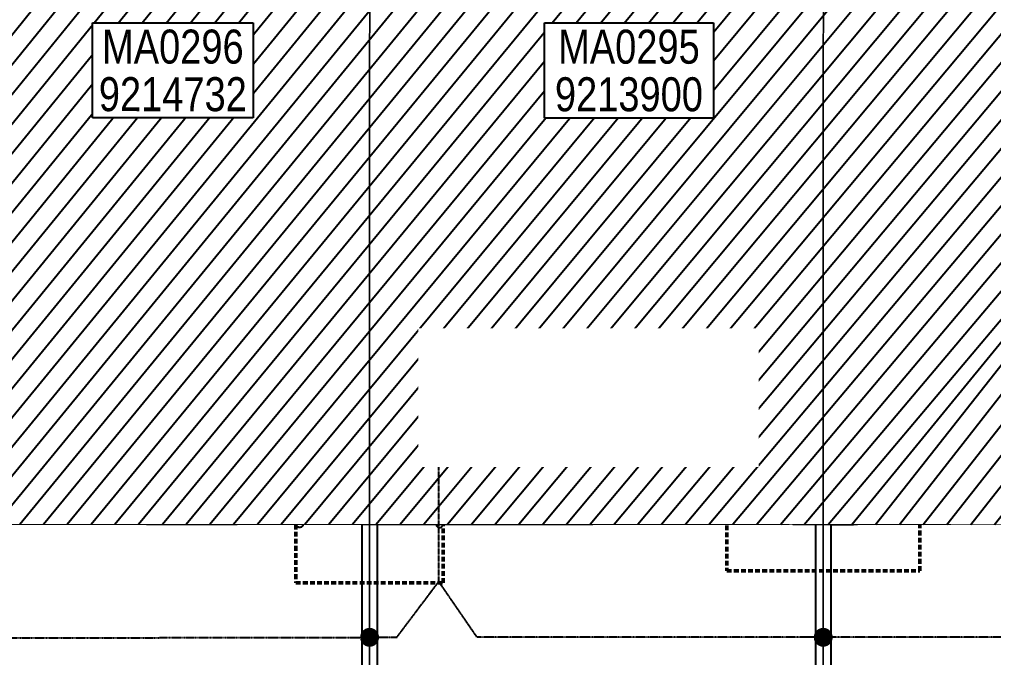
# Model space of a CAD drawing. Header units: centimetres. Extents: x -6122352 to 7132207, y -1694241 to 1947892.
# Drawn here: x 100188 to 113070, y -128730 to -120287 of the extents above; entities that cross this region are included whole.
import ezdxf
from ezdxf.xclip import XClip

# ---------------------------------------------------------------- set-up
doc = ezdxf.new("R2010")
doc.units = ezdxf.units.CM
doc.header["$MEASUREMENT"] = 0
doc.header["$XCLIPFRAME"] = 2
for name, pattern in [('DASHED2', [0.375, 0.25, -0.125]), ('XR-AR-MID-SETTING OUT FOR MASTER$0$23585-XR-AR-MID-GROUND FLOOR$0$23261-XR-AR-SI-GF$0$HIDDEN', [0.375, 0.25, -0.125]), ('XR-AR-MID-SETTING OUT FOR MASTER$0$23585-XR-AR-MID-GROUND FLOOR$0$945-4P-1-101-GROUND FLOOR PLAN$0$XR-MIDDLE-GROUND FLOOR PLAN$0$HIDDEN', [9.524999999999999, 6.35, -3.175]), ('XR-AR-MID-SETTING OUT FOR MASTER$0$23585-XR-AR-MID-GROUND FLOOR$0$945-4P-1-101-GROUND FLOOR PLAN$0$XR-MIDDLE-GROUND FLOOR PLAN$0$HIDDEN2', [0.1875, 0.125, -0.0625])]:
    doc.linetypes.add(name, pattern=pattern)
for name, color, linetype in [('00-MI-DIM', 7, 'Continuous'), ('@MI-REF LAYER', 7, 'Continuous'), ('B_TH_6', 7, 'Continuous'), ('XR-AR-MID-SETTING OUT FOR MASTER$0$23585-XR-AR-MID-GROUND FLOOR$0$A-Flor-Strs', 1, 'Continuous'), ('XR-AR-MID-SETTING OUT FOR MASTER$0$23585-XR-AR-MID-GROUND FLOOR$0$GS-HATCH-FLOOR TILE', 251, 'Continuous')]:
    doc.layers.add(name, color=color, linetype=linetype)
doc.layers.add('08-Compound Wall-4', color=7, linetype='Continuous', lineweight=25, true_color=0xff4405)
for name, color, linetype, lineweight in [('23585-XR-AR-DAMAC PLOT LIMITS$0$1-Mid units', 41, 'Continuous', 5), ('@ Foundations', 4, 'DASHED2', 50), ('A-ANNO-TEXT', 3, 'Continuous', 25), ('XR-AR-MID-SETTING OUT FOR MASTER$0$23585-XR-AR-MID-GROUND FLOOR$0$$A-GLAZ-WNDO', 232, 'Continuous', 9), ('XR-AR-MID-SETTING OUT FOR MASTER$0$23585-XR-AR-MID-GROUND FLOOR$0$$A-WALL', 1, 'Continuous', 5), ('XR-AR-MID-SETTING OUT FOR MASTER$0$23585-XR-AR-MID-GROUND FLOOR$0$A-DOOR', 31, 'Continuous', 5), ('XR-AR-MID-SETTING OUT FOR MASTER$0$23585-XR-AR-MID-GROUND FLOOR$0$A-DOOR-FULL', 1, 'Continuous', 9), ('XR-AR-MID-SETTING OUT FOR MASTER$0$23585-XR-AR-MID-GROUND FLOOR$0$A-EQUP-KITN-PLAN', 202, 'Continuous', 9), ('XR-AR-MID-SETTING OUT FOR MASTER$0$23585-XR-AR-MID-GROUND FLOOR$0$A-FLOR-OVHD', 9, 'XR-AR-MID-SETTING OUT FOR MASTER$0$23585-XR-AR-MID-GROUND FLOOR$0$23261-XR-AR-SI-GF$0$HIDDEN', 15), ('XR-AR-MID-SETTING OUT FOR MASTER$0$23585-XR-AR-MID-GROUND FLOOR$0$A-FLOR-PATT', 8, 'Continuous', 5), ('XR-AR-MID-SETTING OUT FOR MASTER$0$23585-XR-AR-MID-GROUND FLOOR$0$A-GLAZ-SILL', 8, 'Continuous', 5), ('XR-AR-MID-SETTING OUT FOR MASTER$0$23585-XR-AR-MID-GROUND FLOOR$0$A-GLAZ-WNDO', 232, 'Continuous', 9), ('XR-AR-MID-SETTING OUT FOR MASTER$0$23585-XR-AR-MID-GROUND FLOOR$0$A-WALL', 7, 'Continuous', 30), ('XR-AR-MID-SETTING OUT FOR MASTER$0$23585-XR-AR-MID-GROUND FLOOR$0$A-WALL-FNSH', 9, 'Continuous', 5), ('XR-AR-MID-SETTING OUT FOR MASTER$0$23585-XR-AR-MID-GROUND FLOOR$0$S-COLS', 51, 'Continuous', 40)]:
    doc.layers.add(name, color=color, linetype=linetype, lineweight=lineweight)
doc.styles.add('Xref group 33-41$0$Overall SOP Plan$0$LAC-609-NG10-1-XREF-GRID-125SC$0$GRID-DIM-NO', font='arial.ttf', dxfattribs={"width": 0.8})

# ---------------------------------------------------------------- blocks, each defined once
blk = doc.blocks.new('23585-XR-AR-DAMAC PLOT LIMITS')
at = {"layer": '23585-XR-AR-DAMAC PLOT LIMITS$0$1-Mid units', "color": 251, "true_color": 0x636466}
for points in [[(496546.5409000004, 2768905.3091), (496550.5943, 2768909.732899999), (496568.2895, 2768893.519099999), (496564.2358999997, 2768889.0955)], [(496542.4874999998, 2768900.885299999), (496546.5409000004, 2768905.3091), (496564.2358999997, 2768889.0955), (496560.1825000001, 2768884.671700001)], [(496538.4338999996, 2768896.4615), (496542.4874999998, 2768900.885299999), (496560.1825000001, 2768884.671700001), (496556.1290999996, 2768880.2479)]]:
    blk.add_lwpolyline(points, close=True, dxfattribs=at)
blk = doc.blocks.new('A$Cf093b529')
at = {"layer": 'A-ANNO-TEXT'}
blk.add_blockref('23585-XR-AR-DAMAC PLOT LIMITS', (-495391.9901121984, -2768603.441896566), dxfattribs=at)
blk = doc.blocks.new('XR-AR-MID-SETTING OUT FOR MASTER$0$23585-XR-AR-MID-GROUND FLOOR$0$945-4P-1-101-GROUND FLOOR PLAN$0$XR-MIDDLE-CAR PARK HATCH')
at = {"layer": 'XR-AR-MID-SETTING OUT FOR MASTER$0$23585-XR-AR-MID-GROUND FLOOR$0$A-FLOR-PATT'}
blk.add_lwpolyline([(9250.002853021142, 100.0129149327577), (9249.99679574091, 5500.000000009181), (15050.00005108526, 5502.664669244065), (15050.00005108526, 100.450321876061)], close=True, dxfattribs=at)
blk = doc.blocks.new('*U1930')
for points in [[(91, -5.684341886080801e-14), (41, -5.684341886080801e-14), (41, 1021), (91, 1021)], [(0, 0), (38, -5.684341886080801e-14), (38, -50), (50, -50), (50, -122.2246979483663), (0, -122.2246979483663)], [(1100, 2.842170943040401e-14), (1062, -2.842170943040401e-14), (1062, -49.99999999999997), (1050, -49.99999999999997), (1050, -122.2246979483662), (1100, -122.2246979483662)]]:
    blk.add_lwpolyline(points, close=True)
at = {"color": 8, "linetype": 'XR-AR-MID-SETTING OUT FOR MASTER$0$23585-XR-AR-MID-GROUND FLOOR$0$945-4P-1-101-GROUND FLOOR PLAN$0$XR-MIDDLE-GROUND FLOOR PLAN$0$HIDDEN2'}
blk.add_arc((41, -5.684341886080801e-14), 1021, 1.594950045944486e-15, 90, dxfattribs=at)
at = {"layer": 'XR-AR-MID-SETTING OUT FOR MASTER$0$23585-XR-AR-MID-GROUND FLOOR$0$A-GLAZ-SILL', "linetype": 'XR-AR-MID-SETTING OUT FOR MASTER$0$23585-XR-AR-MID-GROUND FLOOR$0$945-4P-1-101-GROUND FLOOR PLAN$0$XR-MIDDLE-GROUND FLOOR PLAN$0$HIDDEN2', "ltscale": 3}
blk.add_lwpolyline([(0, 0), (1100, 0), (1100, -122.2246979483662), (0, -122.2246979483662)], close=True, dxfattribs=at)
blk = doc.blocks.new('*U27')
for points in [[(91, -5.684341886080801e-14), (41, -5.684341886080801e-14), (41, 1021), (91, 1021)], [(0, 0), (38, -5.684341886080801e-14), (38, -50), (50, -50), (50, -249.9999019090924), (0, -249.9999019090924)], [(1100, 2.842170943040401e-14), (1062, -2.842170943040401e-14), (1062, -49.99999999999997), (1050, -49.99999999999997), (1050, -249.9999019090924), (1100, -249.9999019090924)]]:
    blk.add_lwpolyline(points, close=True)
at = {"color": 8, "linetype": 'XR-AR-MID-SETTING OUT FOR MASTER$0$23585-XR-AR-MID-GROUND FLOOR$0$945-4P-1-101-GROUND FLOOR PLAN$0$XR-MIDDLE-GROUND FLOOR PLAN$0$HIDDEN2'}
blk.add_arc((41, -5.684341886080801e-14), 1021, 1.594950045944486e-15, 90, dxfattribs=at)
at = {"layer": 'XR-AR-MID-SETTING OUT FOR MASTER$0$23585-XR-AR-MID-GROUND FLOOR$0$A-GLAZ-SILL', "linetype": 'XR-AR-MID-SETTING OUT FOR MASTER$0$23585-XR-AR-MID-GROUND FLOOR$0$945-4P-1-101-GROUND FLOOR PLAN$0$XR-MIDDLE-GROUND FLOOR PLAN$0$HIDDEN2', "ltscale": 3}
blk.add_lwpolyline([(0, 0), (1100, 0), (1100, -249.9999019090924), (0, -249.9999019090924)], close=True, dxfattribs=at)
blk = doc.blocks.new('XR-AR-MID-SETTING OUT FOR MASTER$0$23585-XR-AR-MID-GROUND FLOOR$0$945-4P-1-101-GROUND FLOOR PLAN$0$XR-MIDDLE-GROUND FLOOR PLAN$0$A$C69996ABC')
at = {"layer": 'XR-AR-MID-SETTING OUT FOR MASTER$0$23585-XR-AR-MID-GROUND FLOOR$0$A-FLOR-OVHD', "linetype": 'XR-AR-MID-SETTING OUT FOR MASTER$0$23585-XR-AR-MID-GROUND FLOOR$0$945-4P-1-101-GROUND FLOOR PLAN$0$XR-MIDDLE-GROUND FLOOR PLAN$0$HIDDEN2', "ltscale": 5}
for p, q in [((-1.567610912189821e-07, 0.8999993633871721), (0.09999984323878941, 0.8999992964713464)), ((-1.567610912189821e-07, 0.8999993633871721), (-1.567612066821766e-07, -6.366128229018386e-07)), ((-1.567612066821766e-07, -6.366128229018386e-07), (0.09999984323878763, -7.035294533608294e-07))]:
    blk.add_line(p, q, dxfattribs=at)
blk.add_lwpolyline([(0.09999984323878763, 0.8499993633871732), (0.2499998432387915, 0.4499993633871799), (0.1000013713221097, 0.04999936338717248)], dxfattribs=at)
at = {"layer": 'XR-AR-MID-SETTING OUT FOR MASTER$0$23585-XR-AR-MID-GROUND FLOOR$0$A-GLAZ-WNDO'}
for p, q in [((0.09999984323878763, 0.8499993633871732), (0.09999984323878763, 0.8999993633871703)), ((0.09999984323878941, 0.8999993633871721), (0.09999984323878763, -6.366128264545523e-07)), ((0.2499998432387809, 0.8499993633871732), (0.09999984323878763, 0.8499993633871732)), ((0.2499998432387809, 0.8999993633871703), (0.2499998432387809, 0.8499993633871732)), ((0.2499998432387809, 0.8499993633871732), (0.2499998432387809, 0.04999936338717248)), ((0.09999984323878763, -6.366128246781955e-07), (0.09999984323878763, 0.04999936338717248)), ((0.09999984323878763, 0.04999936338717248), (0.2499998432387809, 0.04999936338717248)), ((0.249999843238875, -6.366128388890502e-07), (0.249999843238875, 0.04999936338715827))]:
    blk.add_line(p, q, dxfattribs=at)
for points in [[(0.2499986387444419, 0.8999993968456259), (0.0999998435430971, 0.8999992964713464)], [(0.09999984323878763, -7.035294533608294e-07), (0.2499998432388448, -6.366128317836228e-07)]]:
    blk.add_lwpolyline(points, dxfattribs=at)
blk.add_lwpolyline([(0.2499998432387951, 0.8499993633871732), (0.2499998432387933, 0.04999936338717248), (0.1999998432387962, 0.04999936338717248), (0.1999998432387962, 0.8499993633871732)], close=True, dxfattribs=at)
blk = doc.blocks.new('XR-AR-MID-SETTING OUT FOR MASTER$0$23585-XR-AR-MID-GROUND FLOOR$0$945-4P-1-101-GROUND FLOOR PLAN$0$XR-MIDDLE-GROUND FLOOR PLAN$0$A$C70344426')
at = {"layer": 'XR-AR-MID-SETTING OUT FOR MASTER$0$23585-XR-AR-MID-GROUND FLOOR$0$A-GLAZ-SILL'}
blk.add_line((0.2499999770719823, 2.649999396845162), (0.2499999770722034, -6.03154830969288e-07), dxfattribs=at)
at = {"layer": 'XR-AR-MID-SETTING OUT FOR MASTER$0$23585-XR-AR-MID-GROUND FLOOR$0$A-GLAZ-WNDO'}
for p, q in [((-2.292779743839901e-08, 2.649999396845162), (-2.292779743839901e-08, 2.599999396845165)), ((-2.292779743839901e-08, 2.649999396845162), (0.2499999770719823, 2.649999396845162)), ((-2.292779743839901e-08, 2.599999396845165), (0.14999997707221, 2.599999396845165)), ((0.14999997707221, 2.599999396845165), (0.14999997707221, 2.649999396845162)), ((0.14999997707221, 2.599999396845165), (0.1499999770722091, -6.031548327456449e-07)), ((-2.29277832275443e-08, 1.799999396845166), (-2.29277832275443e-08, 1.749999396845167)), ((0.14999997707221, 1.799999396845166), (-2.29277832275443e-08, 1.799999396845166)), ((-2.29277832275443e-08, 1.749999396845167), (0.14999997707221, 1.749999396845167)), ((0.14999997707221, 1.749999396845167), (0.14999997707221, 1.799999396845166)), ((-2.29277832275443e-08, 0.8999993968451641), (-2.292778233936588e-08, 0.8499993968451669)), ((0.14999997707221, 0.8999993968451641), (-2.29277832275443e-08, 0.8999993968451641)), ((-2.292778233936588e-08, 0.8499993968451669), (0.14999997707221, 0.8499993968451669)), ((-2.292778233936588e-08, 0.8499993968451669), (-2.292778233936588e-08, 0.04999939684516619)), ((0.14999997707221, 0.8499993968451669), (0.14999997707221, 0.8999993968451641)), ((0.1499999770722091, 0.04999939684516619), (-2.292778233936588e-08, 0.04999939684516619)), ((-2.29278782626352e-08, -6.031548451801427e-07), (-2.29278782626352e-08, 0.04999939684515198)), ((0.1499999770722091, -6.03154830969288e-07), (0.1499999770722091, 0.04999939684516619)), ((0.2499999770722034, -6.03154830969288e-07), (-2.292778233936588e-08, -6.03154830969288e-07))]:
    blk.add_line(p, q, dxfattribs=at)
blk.add_lwpolyline([(0.04999997707220061, 1.799999396845166), (0.04999997707219972, 2.599999396845165), (-2.292779743839901e-08, 2.599999396845165), (-2.292779566204217e-08, 0.8999993968451641), (0.0499999770722015, 0.8999993968451641), (0.04999997707220061, 1.749999396845167)], dxfattribs=at)
blk.add_lwpolyline([(-2.292779566204217e-08, 0.8499993968451669), (-2.292779655022059e-08, 0.04999939684516619), (0.04999997707220061, 0.04999939684516619), (0.0499999770722015, 0.8499993968451669)], close=True, dxfattribs=at)
blk = doc.blocks.new('*U28')
for points in [[(0, 69.99999979828543), (38, 69.99999979828549), (38, 119.9999997982854), (50, 119.9999997982854), (50, 179.9999998655237), (0, 179.9999998655237)], [(1100, 69.9999997982854), (1062, 69.99999979828546), (1062, 119.9999997982854), (1050, 119.9999997982854), (1050, 179.9999998655236), (1100, 179.9999998655236)], [(91, 69.99999979828549), (41, 69.99999979828549), (41, -951.0000002017147), (91, -951.0000002017147)]]:
    blk.add_lwpolyline(points, close=True)
at = {"color": 8, "linetype": 'XR-AR-MID-SETTING OUT FOR MASTER$0$23585-XR-AR-MID-GROUND FLOOR$0$945-4P-1-101-GROUND FLOOR PLAN$0$XR-MIDDLE-GROUND FLOOR PLAN$0$HIDDEN2'}
blk.add_arc((41, 69.99999979828549), 1021, 270, 0, dxfattribs=at)
at = {"layer": 'XR-AR-MID-SETTING OUT FOR MASTER$0$23585-XR-AR-MID-GROUND FLOOR$0$A-GLAZ-SILL', "linetype": 'XR-AR-MID-SETTING OUT FOR MASTER$0$23585-XR-AR-MID-GROUND FLOOR$0$945-4P-1-101-GROUND FLOOR PLAN$0$XR-MIDDLE-GROUND FLOOR PLAN$0$HIDDEN2', "ltscale": 3}
blk.add_lwpolyline([(0, 69.99999979828543), (1100, 69.99999979828543), (1100, 179.9999998655236), (0, 179.9999998655236)], close=True, dxfattribs=at)
blk = doc.blocks.new('XR-AR-MID-SETTING OUT FOR MASTER$0$23585-XR-AR-MID-GROUND FLOOR$0$945-4P-1-101-GROUND FLOOR PLAN$0$XR-MIDDLE-GROUND FLOOR PLAN$0$A$C2DB306E2')
at = {"layer": 'XR-AR-MID-SETTING OUT FOR MASTER$0$23585-XR-AR-MID-GROUND FLOOR$0$A-DOOR-FULL'}
for p, q in [((0.1500002073711251, 1.24999990754791), (0.05000020737113076, 1.24999990754791)), ((0.05000020737113076, 1.24999990754791), (0.05000020737113076, 1.199999907547909)), ((0.05000020737113076, 1.199999907547909), (0.1500002073711251, 1.199999907547909)), ((0.1500002073711251, 1.199999907547909), (0.1500002073711251, 1.24999990754791)), ((2.073711318217875e-07, 0.7999999075479082), (2.073711318217875e-07, -9.245209264818754e-08)), ((2.073711318217875e-07, 0.7999999075479082), (0.04000020737113097, 0.7999999075479082)), ((0.04000020737113097, 0.7999999075479082), (0.04000020737113452, -9.245209264818754e-08)), ((0.05000020737113253, 0.3499999075479089), (0.05000020737113253, 0.3999999075479096)), ((0.05000020737113253, 0.3999999075479096), (0.1500002073711322, 0.399999907547908)), ((0.1500002073711322, 0.399999907547908), (0.1500002073711322, 0.3499999075479073)), ((0.1500002073711322, 0.3499999075479073), (0.05000020737113253, 0.3499999075479089)), ((2.073711318217875e-07, -9.245209264818754e-08), (0.04000020737113452, -9.245209264818754e-08))]:
    blk.add_line(p, q, dxfattribs=at)
at = {"layer": 'XR-AR-MID-SETTING OUT FOR MASTER$0$23585-XR-AR-MID-GROUND FLOOR$0$A-GLAZ-SILL', "linetype": 'XR-AR-MID-SETTING OUT FOR MASTER$0$23585-XR-AR-MID-GROUND FLOOR$0$945-4P-1-101-GROUND FLOOR PLAN$0$XR-MIDDLE-GROUND FLOOR PLAN$0$HIDDEN2', "ltscale": 3}
for p, q in [((0.05000020737113076, 1.199999907547909), (0.05000020737113431, 0.399999907547908)), ((0.1500002073711251, 1.199999907547909), (0.1500002073711304, 0.3999999075479083))]:
    blk.add_line(p, q, dxfattribs=at)
blk = doc.blocks.new('XR-AR-MID-SETTING OUT FOR MASTER$0$23585-XR-AR-MID-GROUND FLOOR$0$945-4P-1-101-GROUND FLOOR PLAN$0$XR-MIDDLE-GROUND FLOOR PLAN$0$WRFWF')
at = {"layer": 'XR-AR-MID-SETTING OUT FOR MASTER$0$23585-XR-AR-MID-GROUND FLOOR$0$A-FLOR-OVHD', "linetype": 'XR-AR-MID-SETTING OUT FOR MASTER$0$23585-XR-AR-MID-GROUND FLOOR$0$945-4P-1-101-GROUND FLOOR PLAN$0$XR-MIDDLE-GROUND FLOOR PLAN$0$HIDDEN', "ltscale": 0.1}
for p, q in [((9250.00889430586, 14089.9999996908), (9250.008894346622, 9909.449274283641)), ((10350.00889432596, 14089.44927426482), (9250.008894305867, 14089.44927426484)), ((10350.00889432159, 13809.44927426483), (9250.008894308598, 13809.44927426484)), ((10350.00889431722, 13529.44927426483), (9250.008894311328, 13529.44927426484)), ((10350.00889431286, 13249.44927426483), (9250.008894314058, 13249.44927426484)), ((10350.00889431286, 12969.44927426484), (9250.008894314054, 12969.44927426485)), ((10350.00889431285, 12689.44927426484), (9250.00889431405, 12689.44927426486)), ((10350.00889431285, 12409.44927426485), (9250.008894314047, 12409.44927426486)), ((10350.00889431284, 12129.44927426485), (9250.008894314044, 12129.44927426487)), ((10350.00889431284, 11849.44927426486), (9250.00889431404, 11849.44927426487)), ((10350.00889431284, 11569.44927426486), (9250.008894314036, 11569.44927426488)), ((10350.00889431283, 11289.44927426487), (9250.00889431403, 11289.44927426488)), ((10350.00889431283, 11009.44927426487), (9250.008894314027, 11009.44927426489)), ((10350.00889432794, 11009.4492742833), (10350.00889432794, 9909.449274272882)), ((10350.00889432794, 9909.449274272882), (9250.008894346622, 9909.449274283641))]:
    blk.add_line(p, q, dxfattribs=at)
blk.add_lwpolyline([(10350.00889430916, 14369.99999969173), (10350.00889431698, 11009.4492742833)], dxfattribs=at)
blk = doc.blocks.new('*U26')
at = {"color": 0, "linetype": 'ByBlock'}
blk.add_line((0, 300.373844656252), (0, 0), dxfattribs=at)
at = {"color": 0, "linetype": 'ByBlock', "const_width": 15.00000006679886}
blk.add_lwpolyline([(194.8557167125982, 187.8738441410269), (0, 300.373844656252), (-194.8557167125982, 187.8738441410269)], dxfattribs=at)
blk.add_circle((0, 0), 45.00000020605512)
blk = doc.blocks.new('XR-AR-MID-SETTING OUT FOR MASTER$0$23585-XR-AR-MID-GROUND FLOOR$0$A$C08698786')
at = {"layer": 'XR-AR-MID-SETTING OUT FOR MASTER$0$23585-XR-AR-MID-GROUND FLOOR$0$S-COLS', "color": 252, "lineweight": 30}
for points in [[(5900.001027584076, 11147.2902572155), (5900.001027584076, 9747.290257692337), (6100.001027584076, 9747.290257453918), (6100.001027584076, 11147.29025769234)], [(-100.029412984848, 9156.81441116333), (-100.029412984848, 7756.814410686493), (99.97058701515198, 7756.81441116333), (99.97058701515198, 9156.814410686493)], [(-99.99135446548462, 6699.998335123062), (-99.99135446548462, 5499.998335123062), (100.0086455345154, 5499.998334884644), (100.0086455345154, 6699.998334646225)], [(5900.001601219177, 6500), (5900.001601219177, 5499.999999523163), (6100.001601219177, 5500), (6100.001601219177, 6499.999999523163)]]:
    blk.add_lwpolyline(points, close=True, dxfattribs=at)
blk = doc.blocks.new('XR-AR-MID-SETTING OUT FOR MASTER')
at = {"layer": 'XR-AR-MID-SETTING OUT FOR MASTER$0$23585-XR-AR-MID-GROUND FLOOR$0$A-EQUP-KITN-PLAN', "color": 8}
for p, q in [((5300.027079373598, 12102.66431617737), (5300.028238087893, 14252.66031217575)), ((4404.893656820059, 11502.66881656647), (4404.895194619894, 12102.66970968246)), ((4404.895194619894, 12102.66970968246), (5300.027079373598, 12102.66431617737))]:
    blk.add_line(p, q, dxfattribs=at)
at = {"layer": 'XR-AR-MID-SETTING OUT FOR MASTER$0$23585-XR-AR-MID-GROUND FLOOR$0$A-FLOR-OVHD', "color": 8, "linetype": 'XR-AR-MID-SETTING OUT FOR MASTER$0$23585-XR-AR-MID-GROUND FLOOR$0$23261-XR-AR-SI-GF$0$HIDDEN', "ltscale": 5}
for p, q in [((5579.946963220835, 12102.66686105728), (5579.94848254323, 14852.65977716446)), ((5400.002383977175, 12002.66818761826), (5900.001078754663, 11502.66702699661)), ((5900.010024100542, 12002.66746664047), (5400.002384632826, 11502.66700839996))]:
    blk.add_line(p, q, dxfattribs=at)
blk.add_lwpolyline([(2749.981962949038, 12002.63648319244), (3249.976088136435, 12002.63648366928), (3249.976087421179, 11502.65313434601), (2749.981963723898, 11502.65313434601)], close=True, dxfattribs=at)
for points in [[(2749.981962949038, 12002.63648319244), (3249.976087421179, 11502.65313434601)], [(2749.981963723898, 11502.65313434601), (3249.976088136435, 12002.63648366928)]]:
    blk.add_lwpolyline(points, dxfattribs=at)
at = {"layer": 'XR-AR-MID-SETTING OUT FOR MASTER$0$23585-XR-AR-MID-GROUND FLOOR$0$A-Flor-Strs', "color": 8}
for p, q in [((5900.008223325014, 5802.664086818695), (4249.995741575956, 5802.666512012482)), ((5900.008222848177, 5502.664668560028), (4249.999916404486, 5502.666511535645))]:
    blk.add_line(p, q, dxfattribs=at)
at = {"layer": 'XR-AR-MID-SETTING OUT FOR MASTER$0$23585-XR-AR-MID-GROUND FLOOR$0$A-WALL', "color": 8}
for points in [[(99.99999931454659, 19472.65428209305), (-99.99999925494194, 19472.65428256989), (-99.998236566782, 5500.00000667572), (100.0017631351948, 5500.000006198883), (99.9995484650135, 8850.141927242279), (1100.048611491919, 8850.10940027237), (1100.048611015081, 8950.109399795532), (100.03925588727, 8950.072475910187), (100.0088088810444, 10949.9982419014), (2099.951952844858, 10949.99824142456), (2099.998660355806, 9950.143901348114), (2199.988806992769, 9950.143900871277), (2200.057162195444, 11149.97698402405), (2100.075846284628, 11149.97698354721), (2100.039519578218, 11049.97698402405), (100.0088088810444, 11049.99824142456)], [(5899.999999791384, 19472.65428161621), (6099.999999731779, 19472.65428209305), (6100.001724034548, 5500.167464256287), (5900.001724511385, 5500.167624473572), (5900.00086197257, 14852.65960931778), (5500.076263397932, 14852.66031265259), (5500.0762629807, 14952.66031169891), (5900.000431150198, 14952.65961027145)], [(2200.013650625944, 13652.63605213165), (2200.017217665911, 13652.6360502243), (2200.024336546659, 13852.63604974747), (1199.974533885717, 13852.65850543976), (1199.974534541368, 13752.66171360016), (1850.013650208712, 13752.64729642868), (1850.013650685549, 13102.64278697968), (2100.128742069006, 13102.63829755783), (2100.128742545843, 12652.63829708099), (1949.986809521914, 12652.64009141922), (1949.9868093431, 12552.35255002975), (2100.055755704641, 12552.35255050659), (2100.016017049551, 12049.97720527649), (2199.959899276495, 12049.97720527649), (2199.999632865191, 13202.6360502243), (2050.003180772066, 13202.63829612732), (2050.012347489595, 13652.63829517365), (2200.019845813513, 13652.63604927063)], [(3400.011432737112, 12202.66620731354), (3500.05377843976, 12202.66548633575), (3500.054259866476, 11502.6662735939), (4400.00315502286, 11502.6662735939), (4400.003322631121, 11252.66687631607), (3650.009347468615, 11252.66637420654), (3650.00999417901, 11027.59896087646), (3399.999906569719, 11027.60113668442)], [(4249.99788531661, 5499.997992992401), (3049.999798089266, 5499.998546600342), (3049.999915927649, 5749.998607635498), (4000.1953599751, 5749.998309612274), (4000.194991916418, 8849.999089241028), (3300.031373769045, 8849.999089241028), (3300.03137382865, 8950.028236865997), (3399.980282574892, 8950.188519954681), (3400.07691988349, 9927.598960876465), (3649.996516317129, 9927.59895992279), (3650.010299950838, 9100.016639709473), (4249.999546438456, 9099.986570835114)], [(2100.104106515646, 8950.142809391022), (2099.943570882082, 9050.155592918396), (2199.988806694746, 9050.153767585754), (2199.989685982466, 8950.146322250366), (2300.031373292208, 8950.151598453522), (2300.031373888254, 8850.08178806305), (2000.048611432314, 8850.14280796051), (2000.048610955477, 8950.14280796051)], [(99.9999164044857, 5750.000005722046), (399.9999158680439, 5750.00000667572), (399.9998005926609, 5499.999855995178), (99.99991658329964, 5500.000007152557)]]:
    blk.add_lwpolyline(points, close=True, dxfattribs=at)
for points in [[(5700.000849276781, 12002.66818761826), (5900.010024160147, 12002.66818761826), (5900.010264188051, 12102.67056417465), (5300.001914769411, 12102.66581106186), (5300.002845078707, 11502.66761207581), (5300.003155499697, 11502.66747426987), (5300.003322392702, 11252.66747808456), (5900.008223563433, 11252.66787910461), (5900.008823722601, 11502.66700792313), (5400.002380043268, 11502.66700792313), (5400.002380281687, 12002.66818714142), (5700.000849276781, 12002.66818761826)], [(2100.039519578218, 11049.97698402405), (2100.039519578218, 10949.99824142456)]]:
    blk.add_lwpolyline(points, dxfattribs=at)
at = {"layer": 'XR-AR-MID-SETTING OUT FOR MASTER$0$23585-XR-AR-MID-GROUND FLOOR$0$A-WALL-FNSH', "color": 8}
for points in [[(2080.02239587903, 10929.99824142456), (119.995479375124, 10929.99824142456), (119.9793129861355, 8972.785739421844), (1100.04861047864, 8972.787498474121), (1100.048610597849, 8952.787498474121)], [(2099.966006189585, 9949.988984107971), (2079.984055787325, 9949.990225315094), (2080.02239587903, 10929.99824142456)]]:
    blk.add_lwpolyline(points, dxfattribs=at)
at = {"layer": '08-Compound Wall-4', "ltscale": 100}
blk.add_blockref('XR-AR-MID-SETTING OUT FOR MASTER$0$23585-XR-AR-MID-GROUND FLOOR$0$945-4P-1-101-GROUND FLOOR PLAN$0$XR-MIDDLE-CAR PARK HATCH', (-9150.000085264444, 0.1875896453857422), dxfattribs=at)
at = {"layer": 'XR-AR-MID-SETTING OUT FOR MASTER$0$23585-XR-AR-MID-GROUND FLOOR$0$$A-GLAZ-WNDO', "color": 8}
for name, p, xscale, yscale, zscale, rotation in [('XR-AR-MID-SETTING OUT FOR MASTER$0$23585-XR-AR-MID-GROUND FLOOR$0$945-4P-1-101-GROUND FLOOR PLAN$0$XR-MIDDLE-GROUND FLOOR PLAN$0$A$C69996ABC', (5300.002552062273, 11252.66763496399), 1000.000000000049, 1000.000000000049, 1000.000000000049, 90), ('XR-AR-MID-SETTING OUT FOR MASTER$0$23585-XR-AR-MID-GROUND FLOOR$0$945-4P-1-101-GROUND FLOOR PLAN$0$XR-MIDDLE-GROUND FLOOR PLAN$0$A$C70344426', (400.0005185902119, 5499.999113082886), -1000.000000000001, 1000.000000000001, 1000.000000000001, 270)]:
    blk.add_blockref(name, p, dxfattribs=dict(at, xscale=xscale, yscale=yscale, zscale=zscale, rotation=rotation))
at = {"layer": 'XR-AR-MID-SETTING OUT FOR MASTER$0$23585-XR-AR-MID-GROUND FLOOR$0$$A-WALL', "color": 8}
blk.add_blockref('XR-AR-MID-SETTING OUT FOR MASTER$0$23585-XR-AR-MID-GROUND FLOOR$0$945-4P-1-101-GROUND FLOOR PLAN$0$XR-MIDDLE-GROUND FLOOR PLAN$0$WRFWF', (-9150.000085562468, -796.7907695770264), dxfattribs=at)
at = {"layer": 'XR-AR-MID-SETTING OUT FOR MASTER$0$23585-XR-AR-MID-GROUND FLOOR$0$A-DOOR', "color": 8, "xscale": -1000.000000000001, "yscale": 1000.000000000001, "zscale": 1000.000000000001, "rotation": 270}
blk.add_blockref('XR-AR-MID-SETTING OUT FOR MASTER$0$23585-XR-AR-MID-GROUND FLOOR$0$945-4P-1-101-GROUND FLOOR PLAN$0$XR-MIDDLE-GROUND FLOOR PLAN$0$A$C2DB306E2', (750.048703700304, 8800.109192848206), dxfattribs=at)
at = {"layer": 'XR-AR-MID-SETTING OUT FOR MASTER$0$23585-XR-AR-MID-GROUND FLOOR$0$A-DOOR-FULL', "color": 8, "xscale": 0.8181820445283869, "yscale": 0.8181820445283869, "zscale": 0.8181820445283869, "rotation": 90}
for p in [(2100.065477222204, 11149.97698354721), (2099.986753255129, 9050.14365196228)]:
    blk.add_blockref('*U1930', p, dxfattribs=at)
at = {"layer": 'XR-AR-MID-SETTING OUT FOR MASTER$0$23585-XR-AR-MID-GROUND FLOOR$0$A-DOOR-FULL', "color": 8, "rotation": 90}
blk.add_blockref('*U27', (3399.986430436373, 9927.598960399628), dxfattribs=at)
at = {"layer": 'XR-AR-MID-SETTING OUT FOR MASTER$0$23585-XR-AR-MID-GROUND FLOOR$0$A-DOOR-FULL', "color": 8, "xscale": -0.909090909090913, "yscale": 0.909090909090913, "zscale": 0.909090909090913}
blk.add_blockref('*U28', (3300.031373530626, 8786.391873836517), dxfattribs=at)
at = {"layer": 'XR-AR-MID-SETTING OUT FOR MASTER$0$23585-XR-AR-MID-GROUND FLOOR$0$A-Flor-Strs', "color": 8}
blk.add_blockref('*U26', (5075.001124709845, 5502.291454792023), dxfattribs=at)
at = {"layer": 'XR-AR-MID-SETTING OUT FOR MASTER$0$23585-XR-AR-MID-GROUND FLOOR$0$GS-HATCH-FLOOR TILE', "color": 8}
blk.add_blockref('XR-AR-MID-SETTING OUT FOR MASTER$0$23585-XR-AR-MID-GROUND FLOOR$0$A$C08698786', (-1.490116119384766e-07, 0), dxfattribs=at)
blk = doc.blocks.new('MID UNIT')
at = {"xscale": 0.001, "yscale": 0.001, "zscale": 0.001}
blk.add_blockref('XR-AR-MID-SETTING OUT FOR MASTER', (0, 0), dxfattribs=at)
blk = doc.blocks.new('TH_6')
at = {"xscale": -1}
blk.add_blockref('MID UNIT', (495826.3053798513, 2769163.996563952), dxfattribs=at)
for p in [(495814.3053798467, 2769163.996563952), (495826.3053798391, 2769163.996563952)]:
    blk.add_blockref('MID UNIT', p)
blk = doc.blocks.new('A$Ce2a03a74')
at = {"layer": 'B_TH_6', "xscale": 999.9914829579993, "yscale": 999.9914829579993, "zscale": 999.9914829579993}
blk.add_blockref('TH_6', (-495790404.5228079, -2769140733.343811), dxfattribs=at)
blk = doc.blocks.new('A$C4abd1289')
at = {"layer": '08-Compound Wall-4', "ltscale": 100}
for points in [[(0, 0), (200.0021820068359, 4.76837158203125e-07), (199.8981691896915, -4950.000262379646), (-0.1040131151676178, -4950.000261902809)], [(5999.999999701977, 4.76837158203125e-07), (6200.002182662487, -4.76837158203125e-07), (6199.898169249296, -4950.000262379646), (5999.895986706018, -4950.000261902809)]]:
    blk.add_lwpolyline(points, close=True, dxfattribs=at)
blk = doc.blocks.new('23585-XR-AR-MALDIVE-2$0$TH_6')
at = {"ltscale": 10, "xscale": 0.00100002623446598, "yscale": 0.00100002623446598, "zscale": 0.00100002623446598}
blk.add_blockref('A$Ce2a03a74', (495794.6272259735, 2769164.318430193), dxfattribs=at)
at = {"layer": '@ Foundations', "linetype": 'DASHED2', "ltscale": 0.25}
for points in [[(495819.1303812214, 2769173.169100353), (495821.4803812215, 2769173.169100353), (495821.4803812215, 2769176.119100354), (495819.1303812214, 2769176.119100354)], [(495825.0303812214, 2769168.882014167), (495827.5803812214, 2769168.882014167), (495827.5803812214, 2769173.982014167), (495825.0303812214, 2769173.982014167)], [(495819.3303812214, 2769168.721900354), (495821.2803812214, 2769168.721900354), (495821.2803812214, 2769171.271900353), (495819.3303812214, 2769171.271900353)]]:
    blk.add_lwpolyline(points, close=True, dxfattribs=at)
at = {"color": 10, "xscale": 0.001000007156229904, "yscale": 0.001000007156229904, "zscale": 0.001000007156229904}
for p in [(495820.205936506, 2769169.49682057), (495826.2059794584, 2769169.497544464)]:
    blk.add_blockref('A$C4abd1289', p, dxfattribs=at)
blk = doc.blocks.new('_Dot')
at = {"color": 0, "linetype": 'ByBlock', "lineweight": -2}
blk.add_line((-0.5, 0), (-1, 0), dxfattribs=at)
at = {"color": 0, "linetype": 'ByBlock', "const_width": 0.5}
blk.add_lwpolyline([(-0.25, 0, 1), (0.25, 0, 1)], format="xyb", close=True, dxfattribs=at)

msp = doc.modelspace()

# ---------------------------------------------------------------- block references
at = {"layer": '@MI-REF LAYER'}
ref = msp.add_blockref('23585-XR-AR-MALDIVE-2$0$TH_6', (-496208326.7574779, -2769208174.627168), dxfattribs=dict(at, xscale=1000, yscale=1000, zscale=1000, rotation=359.9898026799146))
XClip(ref).set_block_clipping_path([(495793.21531099593, 2769187.936280817), (495793.2149762735, 2769163.9962983076), (495847.2527617854, 2769163.9963486344), (495847.25306829344, 2769187.9363225577), (495838.30045717536, 2769187.9363762513), (495832.3004524545, 2769187.9363386966), (495826.3004476223, 2769187.9363010433), (495820.3004380227, 2769187.936263551), (495814.3003051635, 2769187.9363737656), (495808.3002954731, 2769187.9363360275), (495805.15532025974, 2769187.9363550907), (495802.30044063367, 2769187.9364336496), (495796.00540770777, 2769187.93633469)])

# ---------------------------------------------------------------- next in the draw order: linework, layer by layer
at = {"layer": '@MI-REF LAYER', "linetype": 'DASHED2', "extrusion": (1.192388003721869e-12, 6.924064903409956e-09, 1), "elevation": -0.0008724781295848127}
for points in [[(86818.44405458121, -128491.313571065), (105178.2405463584, -128462.0417994621), (105734.3368698123, -127724.7344782254)], [(122818.4660756883, -128464.3418763479), (106240.2502423683, -128461.3930700488), (105734.3368698123, -127724.7344782254)]]:
    msp.add_lwpolyline(points, dxfattribs=at)

# ---------------------------------------------------------------- next in the draw order: block references
at = {"layer": '@MI-REF LAYER', "extrusion": (1.192388003723139e-12, 6.924064903409957e-09, 1), "xscale": -250.0000000000001, "yscale": 250.0000000000001, "zscale": 250.0000000000001, "rotation": 0.03499014931476196}
msp.add_blockref('_Dot', (104818.4618842526, -128462.615409125, -10.41784258470054), dxfattribs=at)
at = {"layer": '@MI-REF LAYER', "extrusion": (1.192388003723139e-12, 6.924064903409955e-09, 1), "xscale": 250.0000000000001, "yscale": 250.0000000000001, "zscale": 250.0000000000001, "rotation": 0.03500816960151289}
msp.add_blockref('_Dot', (110818.4669053405, -128462.1825919625, -0.0008724781295859431), dxfattribs=at)

# ---------------------------------------------------------------- next in the draw order: wipeouts: each hides what was drawn before it
at = {"color": 10}
msp.add_wipeout([(80671.0927575344, -112688.69271909156), (80668.67595814409, -126962.21612512293), (128969.67574759165, -126970.54477108919), (128972.26076102929, -112697.21487519397), (122722.14929225625, -112696.02492797971), (122722.23043385785, -112996.63199927432), (86921.09498936325, -112990.26022920397), (86921.28313619774, -112689.63707372524), (80669.79353559675, -112688.67490678778)], dxfattribs=at).dxf.layer = '@MI-REF LAYER'

# ---------------------------------------------------------------- next in the draw order: hatches: boundary and pattern name
at = {"layer": '@MI-REF LAYER'}
h = msp.add_hatch(dxfattribs=at)
h.set_pattern_fill('ANSI31', color=256, scale=1999.999998458916, angle=6.722712845868625)
h.set_pattern_definition([(51.72271284586864, (-2376887221.962272, -1504247764.216332), (-196.2554993275065, 154.8669715833345), [])])
h.paths.add_polyline_path([(128968.3712634645, -126970.6408003233), (128972.2607769291, -112697.1211714615), (122722.1492945162, -112696.0087978897), (122722.2304337087, -112996.6320024482), (86921.34585734639, -112990.260273685), (86919.76512353543, -112689.8480402777), (80669.78827643479, -112688.7702202841), (80667.37725087762, -126962.3112122057)])

# ---------------------------------------------------------------- next in the draw order: linework, layer by layer
at = {"layer": '@MI-REF LAYER', "linetype": 'DASHED2', "extrusion": (1.192388003721869e-12, 6.924064903409956e-09, 1), "elevation": -0.0008839422266687336}
msp.add_lwpolyline([(105734.3368698123, -127724.7344782254), (105733.3254909089, -126069.0454504438)], dxfattribs=at)

# ---------------------------------------------------------------- next in the draw order: texts
at = {"layer": '00-MI-DIM', "color": 7, "char_height": 450.0000000000002, "attachment_point": 1, "rotation": 359.9880316134989, "line_spacing_factor": 0.8394388776454546, "style": 'Xref group 33-41$0$Overall SOP Plan$0$LAC-609-NG10-1-XREF-GRID-125SC$0$GRID-DIM-NO', "bg_fill": 19, "box_fill_scale": 1.2, "bg_fill_color": 256, "bg_fill_transparency": 0}
for s, insert, width in [('\\pxqc;MA0296 9214732', (101245.3664435415, -120420.5208102022, -157.461039985285), 1942.262619372443), ('\\pxqc;MA0295 9213900', (107220.2902546487, -120421.8164050589, -157.461039985285), 2056.8768805703)]:
    msp.add_mtext(s, dxfattribs=dict(at, insert=insert, width=width))

# ---------------------------------------------------------------- next in the draw order: wipeouts: each hides what was drawn before it
at = {"color": 6}
msp.add_wipeout([(105463.6932850127, -124372.77759044072), (109963.69321756458, -124373.55744383197), (109963.37500070798, -126209.76892164562), (105463.37506836263, -126208.98906806446)], dxfattribs=at).translate(0, 0, 0.0001192358972986156).dxf.layer = '@MI-REF LAYER'

# ---------------------------------------------------------------- next in the draw order: linework, layer by layer
at = {"layer": '@MI-REF LAYER', "const_width": 5.000000000000002}
msp.add_lwpolyline([(80668.68173478203, -126962.216126372), (128969.675747369, -126970.5457144896), (128972.26077738, -112697.1211705749), (122722.1492945162, -112696.0087978897), (122722.2304337087, -112996.6320024482), (86921.09498940881, -112990.2602293289), (86921.28313578384, -112689.6370739035), (80671.0927603392, -112688.6751344505)], close=True, dxfattribs=at)

# ---------------------------------------------------------------- next in the draw order: block references
at = {"layer": '@MI-REF LAYER', "xscale": 1000, "yscale": 1000, "zscale": 1000, "rotation": 312.4882903633292}
msp.add_blockref('A$Cf093b529', (-891608.7329339073, 539022.7201118186), dxfattribs=at)

doc.saveas('drawing.dxf')
